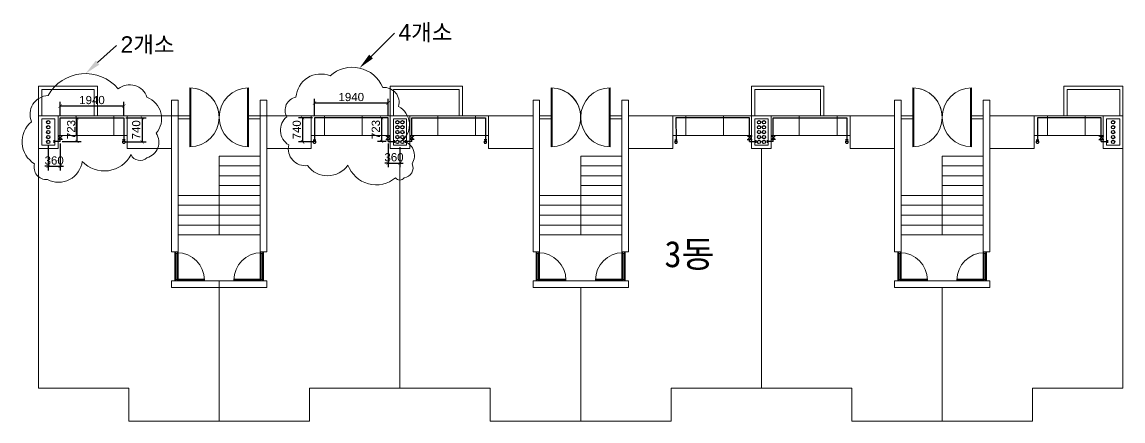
# Model space of a CAD drawing. Header units: millimetres. Extents: x 77978 to 1977917, y -128530 to 383426.
# Drawn here: x 1728497 to 1761995, y 93119 to 105274 of the extents above; entities that cross this region are included whole.
import ezdxf
from ezdxf import colors
from ezdxf.entities.mleader import LeaderData, LeaderLine
from ezdxf.math import Vec2, Vec3

# ---------------------------------------------------------------- set-up
doc = ezdxf.new("R2010")
doc.units = ezdxf.units.MM
doc.header["$LTSCALE"] = 20
doc.layers.get('0').update_dxf_attribs({"lineweight": 0})
doc.layers.add('TEXT', color=2, linetype='Continuous')
doc.layers.add('급수부품', color=2, linetype='Continuous')
for name, color, linetype, lineweight in [('WID', 6, 'Continuous', 0), ('건축선', 7, 'Continuous', 0), ('급수', 3, 'Continuous', 30), ('치수선', 1, 'Continuous', 0)]:
    doc.layers.add(name, color=color, linetype=linetype, lineweight=lineweight)
doc.styles.get("Standard").update_dxf_attribs({"font": 'arial.ttf'})
doc.styles.add('굴림800', font='', dxfattribs={"height": 800})
doc.styles.get('굴림800').set_extended_font_data('GulimChe')
doc.dimstyles.new('태림-100', dxfattribs={"dimscale": 100, "dimtxt": 2.5, "dimasz": 1, "dimexe": 1.25, "dimexo": 0.625, "dimgap": 0.5, "dimtad": 1, "dimdec": 0, "dimzin": 1, "dimdsep": 46, "dimtxsty": 'Standard', "dimblk": 'ARCHTICK', "dimcen": 2.5, "dimclrt": 2, "dimadec": 0, "dimazin": 0, "dimtfac": 1, "dimtdec": 0, "dimtix": 1, "dimtmove": 0, "dimatfit": 3, "dimfxl": 1, "dimarcsym": 0})

# ---------------------------------------------------------------- blocks, each defined once
blk = doc.blocks.new('A$C701459fe')
at = {"layer": '급수부품'}
for p, q in [((0, -283), (0, 284)), ((0, 233), (460, -232)), ((460, 233), (0, -232)), ((460, -283), (460, 284))]:
    blk.add_line(p, q, dxfattribs=at)
blk = doc.blocks.new('_ArchTick')
at = {"color": 0, "linetype": 'ByBlock', "const_width": 0.15}
blk.add_lwpolyline([(-0.5, -0.5), (0.5, 0.5)], dxfattribs=at)
blk = doc.blocks.new('*D5061')
at = {"layer": 'Defpoints', "color": 0}
for p in [(1731595, 102717), (1729655, 102359), (1731595, 102358)]:
    blk.add_point(p, dxfattribs=at)
at = {"layer": '치수선', "color": 0, "lineweight": -2}
for p, q in [((1729655, 102422), (1729655, 102842)), ((1731595, 102421), (1731595, 102842)), ((1729655, 102717), (1731595, 102717))]:
    blk.add_line(p, q, dxfattribs=at)
at = {"layer": '치수선', "color": 0, "linetype": 'ByBlock', "lineweight": -2, "xscale": 100, "yscale": 100, "zscale": 100, "rotation": 180}
blk.add_blockref('_ArchTick', (1729655, 102717), dxfattribs=at)
at = {"layer": '치수선', "color": 0, "linetype": 'ByBlock', "lineweight": -2, "xscale": 100, "yscale": 100, "zscale": 100}
blk.add_blockref('_ArchTick', (1731595, 102717), dxfattribs=at)
at = {"layer": '치수선', "color": 2, "insert": (1730625, 102895), "char_height": 250, "attachment_point": 5}
blk.add_mtext('1940', dxfattribs=at)
blk = doc.blocks.new('*D5062')
at = {"layer": 'Defpoints', "color": 0}
for p in [(1731595, 102359), (1731595, 101619), (1732149, 101619)]:
    blk.add_point(p, dxfattribs=at)
at = {"layer": '치수선', "color": 0, "lineweight": -2}
for p, q in [((1731658, 102359), (1732274, 102359)), ((1732149, 102359), (1732149, 101619)), ((1731658, 101619), (1732274, 101619))]:
    blk.add_line(p, q, dxfattribs=at)
at = {"layer": '치수선', "color": 0, "linetype": 'ByBlock', "lineweight": -2, "xscale": 100, "yscale": 100, "zscale": 100}
for p, rotation in [((1732149, 102359), 90), ((1732149, 101619), 270)]:
    blk.add_blockref('_ArchTick', p, dxfattribs=dict(at, rotation=rotation))
at = {"layer": '치수선', "color": 2, "insert": (1731972, 101989), "char_height": 250, "attachment_point": 5, "rotation": 90}
blk.add_mtext('740', dxfattribs=at)
blk = doc.blocks.new('*D5063')
at = {"layer": 'Defpoints', "color": 0}
for p in [(1730006, 102359), (1729655, 101637), (1730169, 101637)]:
    blk.add_point(p, dxfattribs=at)
at = {"layer": '치수선', "color": 0, "lineweight": -2}
for p, q in [((1730068, 102359), (1730294, 102359)), ((1730169, 102359), (1730169, 101637)), ((1729718, 101637), (1730294, 101637))]:
    blk.add_line(p, q, dxfattribs=at)
at = {"layer": '치수선', "color": 0, "linetype": 'ByBlock', "lineweight": -2, "xscale": 100, "yscale": 100, "zscale": 100}
for p, rotation in [((1730169, 102359), 90), ((1730169, 101637), 270)]:
    blk.add_blockref('_ArchTick', p, dxfattribs=dict(at, rotation=rotation))
at = {"layer": '치수선', "color": 2, "insert": (1729992, 101998), "char_height": 250, "attachment_point": 5, "rotation": 90}
blk.add_mtext('723', dxfattribs=at)
blk = doc.blocks.new('*D5064')
at = {"layer": 'Defpoints', "color": 0}
for p in [(1729295, 101569), (1729655, 101637), (1729655, 100877)]:
    blk.add_point(p, dxfattribs=at)
at = {"layer": '치수선', "color": 0, "lineweight": -2}
for p, q in [((1729295, 101507), (1729295, 100752)), ((1729655, 101574), (1729655, 100752)), ((1729295, 100877), (1729195, 100877)), ((1729295, 100877), (1729655, 100877)), ((1729655, 100877), (1729755, 100877))]:
    blk.add_line(p, q, dxfattribs=at)
at = {"layer": '치수선', "color": 0, "linetype": 'ByBlock', "lineweight": -2, "xscale": 100, "yscale": 100, "zscale": 100}
blk.add_blockref('_ArchTick', (1729295, 100877), dxfattribs=at)
at = {"layer": '치수선', "color": 0, "linetype": 'ByBlock', "lineweight": -2, "xscale": 100, "yscale": 100, "zscale": 100, "rotation": 180}
blk.add_blockref('_ArchTick', (1729655, 100877), dxfattribs=at)
at = {"layer": '치수선', "color": 2, "insert": (1729475, 101054), "char_height": 250, "attachment_point": 5}
blk.add_mtext('360', dxfattribs=at)
blk = doc.blocks.new('*D5065')
at = {"layer": 'Defpoints', "color": 0}
for p in [(1739635, 102809), (1737395, 102359), (1739635, 102359)]:
    blk.add_point(p, dxfattribs=at)
at = {"layer": '치수선', "color": 0, "lineweight": -2}
for p, q in [((1737395, 102422), (1737395, 102934)), ((1739635, 102422), (1739635, 102934)), ((1737395, 102809), (1739635, 102809))]:
    blk.add_line(p, q, dxfattribs=at)
at = {"layer": '치수선', "color": 0, "linetype": 'ByBlock', "lineweight": -2, "xscale": 100, "yscale": 100, "zscale": 100, "rotation": 180}
blk.add_blockref('_ArchTick', (1737395, 102809), dxfattribs=at)
at = {"layer": '치수선', "color": 0, "linetype": 'ByBlock', "lineweight": -2, "xscale": 100, "yscale": 100, "zscale": 100}
blk.add_blockref('_ArchTick', (1739635, 102809), dxfattribs=at)
at = {"layer": '치수선', "color": 2, "insert": (1738515, 102987), "char_height": 250, "attachment_point": 5}
blk.add_mtext('1940', dxfattribs=at)
blk = doc.blocks.new('*D5066')
at = {"layer": 'Defpoints', "color": 0}
for p in [(1737395, 102359), (1737035, 101619), (1737395, 101619)]:
    blk.add_point(p, dxfattribs=at)
at = {"layer": '치수선', "color": 0, "lineweight": -2}
for p, q in [((1737332, 102359), (1736910, 102359)), ((1737035, 102359), (1737035, 101619)), ((1737332, 101619), (1736910, 101619))]:
    blk.add_line(p, q, dxfattribs=at)
at = {"layer": '치수선', "color": 0, "linetype": 'ByBlock', "lineweight": -2, "xscale": 100, "yscale": 100, "zscale": 100}
for p, rotation in [((1737035, 102359), 90), ((1737035, 101619), 270)]:
    blk.add_blockref('_ArchTick', p, dxfattribs=dict(at, rotation=rotation))
at = {"layer": '치수선', "color": 2, "insert": (1736857, 101989), "char_height": 250, "attachment_point": 5, "rotation": 90}
blk.add_mtext('740', dxfattribs=at)
blk = doc.blocks.new('*D5067')
at = {"layer": 'Defpoints', "color": 0}
for p in [(1739635, 102359), (1739439, 101637), (1739635, 101637)]:
    blk.add_point(p, dxfattribs=at)
at = {"layer": '치수선', "color": 0, "lineweight": -2}
for p, q in [((1739573, 102359), (1739314, 102359)), ((1739439, 102359), (1739439, 101637)), ((1739573, 101637), (1739314, 101637))]:
    blk.add_line(p, q, dxfattribs=at)
at = {"layer": '치수선', "color": 0, "linetype": 'ByBlock', "lineweight": -2, "xscale": 100, "yscale": 100, "zscale": 100}
for p, rotation in [((1739439, 102359), 90), ((1739439, 101637), 270)]:
    blk.add_blockref('_ArchTick', p, dxfattribs=dict(at, rotation=rotation))
at = {"layer": '치수선', "color": 2, "insert": (1739262, 101998), "char_height": 250, "attachment_point": 5, "rotation": 90}
blk.add_mtext('723', dxfattribs=at)
blk = doc.blocks.new('*D5068')
at = {"layer": 'Defpoints', "color": 0}
for p in [(1739635, 101634), (1739995, 101519), (1739995, 100975)]:
    blk.add_point(p, dxfattribs=at)
at = {"layer": '치수선', "color": 0, "lineweight": -2}
for p, q in [((1739635, 101571), (1739635, 100850)), ((1739995, 101457), (1739995, 100850)), ((1739635, 100975), (1739535, 100975)), ((1739635, 100975), (1739995, 100975)), ((1739995, 100975), (1740095, 100975))]:
    blk.add_line(p, q, dxfattribs=at)
at = {"layer": '치수선', "color": 0, "linetype": 'ByBlock', "lineweight": -2, "xscale": 100, "yscale": 100, "zscale": 100}
blk.add_blockref('_ArchTick', (1739635, 100975), dxfattribs=at)
at = {"layer": '치수선', "color": 0, "linetype": 'ByBlock', "lineweight": -2, "xscale": 100, "yscale": 100, "zscale": 100, "rotation": 180}
blk.add_blockref('_ArchTick', (1739995, 100975), dxfattribs=at)
at = {"layer": '치수선', "color": 2, "insert": (1739815, 101153), "char_height": 250, "attachment_point": 5}
blk.add_mtext('360', dxfattribs=at)

msp = doc.modelspace()

# ---------------------------------------------------------------- linework, layer by layer
for p, q in [((1730695.1, 102419.1), (1730695.1, 103219.1)), ((1741795.1, 102419.1), (1741795.1, 103219.1)), ((1752795.1, 102419.1), (1752795.1, 103219.1)), ((1760295.1, 102419.1), (1760295.1, 103219.1)), ((1733045.1, 102889.1), (1733245.1, 102889.1)), ((1735745.1, 102889.1), (1735945.1, 102889.1)), ((1744045.1, 102889.1), (1744245.1, 102889.1)), ((1746745.1, 102889.1), (1746945.1, 102889.1)), ((1755045.1, 102889.1), (1755245.1, 102889.1)), ((1757745.1, 102889.1), (1757945.1, 102889.1)), ((1728995.1, 102419.1), (1733245.1, 102419.1)), ((1728995.1, 94119.1), (1728995.1, 102419.1)), ((1729595.1, 102419.1), (1731695.1, 102419.1)), ((1730145.1, 102419.1), (1730145.1, 101819.1)), ((1731695.1, 102419.1), (1731695.1, 101419.1)), ((1735745.1, 102419.1), (1744045.1, 102419.1)), ((1737295.1, 102419.1), (1737295.1, 101419.1)), ((1738845.1, 102419.1), (1738845.1, 101819.1)), ((1741145.1, 102419.1), (1741145.1, 101819.1)), ((1742695.1, 102419.1), (1742695.1, 101419.1)), ((1746945.1, 102419.1), (1755045.1, 102419.1)), ((1748295.1, 102419.1), (1748295.1, 101419.1)), ((1749845.1, 102419.1), (1749845.1, 101819.1)), ((1752145.1, 102419.1), (1752145.1, 101819.1)), ((1753695.1, 102419.1), (1753695.1, 101419.1)), ((1757945.1, 102419.1), (1761995.1, 102419.1)), ((1759295.1, 102419.1), (1759295.1, 101419.1)), ((1760845.1, 102419.1), (1760845.1, 101819.1)), ((1761995.1, 102419.1), (1761995.1, 94119.1)), ((1731295.1, 101819.1), (1729595.1, 101819.1)), ((1731695.1, 101819.1), (1731595.1, 101819.1)), ((1737295.1, 101819.1), (1737395.1, 101819.1)), ((1737695.1, 101819.1), (1739695.1, 101819.1)), ((1742295.1, 101819.1), (1740295.1, 101819.1)), ((1742695.1, 101819.1), (1742595.1, 101819.1)), ((1748295.1, 101819.1), (1748395.1, 101819.1)), ((1748695.1, 101819.1), (1750695.1, 101819.1)), ((1753295.1, 101819.1), (1751295.1, 101819.1)), ((1753695.1, 101819.1), (1753595.1, 101819.1)), ((1759295.1, 101819.1), (1759395.1, 101819.1)), ((1759695.1, 101819.1), (1761395.1, 101819.1)), ((1731695.1, 101419.1), (1733045.1, 101419.1)), ((1734495.1, 98789.1), (1734495.1, 101189.1)), ((1737295.1, 101419.1), (1735945.1, 101419.1)), ((1739995.1, 94119.1), (1739995.1, 101419.1)), ((1742695.1, 101419.1), (1744045.1, 101419.1)), ((1745495.1, 98789.1), (1745495.1, 101189.1)), ((1745495.1, 98789.1), (1745495.1, 101189.1)), ((1748295.1, 101419.1), (1746945.1, 101419.1)), ((1750995.1, 94119.1), (1750995.1, 101419.1)), ((1753695.1, 101419.1), (1755045.1, 101419.1)), ((1756495.1, 98789.1), (1756495.1, 101189.1)), ((1756495.1, 98789.1), (1756495.1, 101189.1)), ((1759295.1, 101419.1), (1757945.1, 101419.1)), ((1734495.1, 93119.1), (1734495.1, 97389.1)), ((1745495.1, 93119.1), (1745495.1, 97189.1)), ((1756495.1, 93119.1), (1756495.1, 97189.1)), ((1731745.1, 94119.1), (1728995.1, 94119.1)), ((1731745.1, 93119.1), (1731745.1, 94119.1)), ((1742745.1, 94119.1), (1737245.1, 94119.1)), ((1737245.1, 94119.1), (1737245.1, 93119.1)), ((1742745.1, 93119.1), (1742745.1, 94119.1)), ((1753745.1, 94119.1), (1748245.1, 94119.1)), ((1748245.1, 94119.1), (1748245.1, 93119.1)), ((1753745.1, 93119.1), (1753745.1, 94119.1)), ((1761995.1, 94119.1), (1759245.1, 94119.1)), ((1759245.1, 94119.1), (1759245.1, 93119.1)), ((1737245.1, 93119.1), (1731745.1, 93119.1)), ((1748245.1, 93119.1), (1742745.1, 93119.1)), ((1759245.1, 93119.1), (1753745.1, 93119.1))]:
    msp.add_line(p, q)
at = {"color": 5}
for p, q in [((1739795.1, 102419.1), (1741795.1, 102419.1)), ((1750795.1, 102419.1), (1752795.1, 102419.1))]:
    msp.add_line(p, q, dxfattribs=at)
for points in [[(1730795.1, 103319.1), (1728995.1, 103319.1), (1728995.1, 102419.1), (1730795.1, 102419.1)], [(1730695.1, 103219.1), (1729095.1, 103219.1), (1729095.1, 102419.1), (1730695.1, 102419.1)], [(1741895.1, 103319.1), (1739695.1, 103319.1), (1739695.1, 102419.1), (1741895.1, 102419.1)], [(1741795.1, 103219.1), (1739795.1, 103219.1), (1739795.1, 102419.1), (1741795.1, 102419.1)], [(1752895.1, 103319.1), (1750695.1, 103319.1), (1750695.1, 102419.1), (1752895.1, 102419.1)], [(1752795.1, 103219.1), (1750795.1, 103219.1), (1750795.1, 102419.1), (1752795.1, 102419.1)], [(1760195.1, 103319.1), (1761995.1, 103319.1), (1761995.1, 102419.1), (1760195.1, 102419.1)], [(1760295.1, 103219.1), (1761895.1, 103219.1), (1761895.1, 102419.1), (1760295.1, 102419.1)], [(1728995.1, 101419.1), (1729595.1, 101419.1), (1729595.1, 102419.1), (1728995.1, 102419.1)], [(1729095.1, 101519.1), (1729495.1, 101519.1), (1729495.1, 102319.1), (1729095.1, 102319.1)], [(1731295.1, 101819.1), (1731695.1, 101819.1), (1731695.1, 102419.1), (1731295.1, 102419.1)], [(1737695.1, 101819.1), (1737295.1, 101819.1), (1737295.1, 102419.1), (1737695.1, 102419.1)], [(1739695.1, 101419.1), (1740295.1, 101419.1), (1740295.1, 102419.1), (1739695.1, 102419.1)], [(1739795.1, 101519.1), (1740195.1, 101519.1), (1740195.1, 102319.1), (1739795.1, 102319.1)], [(1742295.1, 101819.1), (1742695.1, 101819.1), (1742695.1, 102419.1), (1742295.1, 102419.1)], [(1748695.1, 101819.1), (1748295.1, 101819.1), (1748295.1, 102419.1), (1748695.1, 102419.1)], [(1750695.1, 101419.1), (1751295.1, 101419.1), (1751295.1, 102419.1), (1750695.1, 102419.1)], [(1750795.1, 101519.1), (1751195.1, 101519.1), (1751195.1, 102319.1), (1750795.1, 102319.1)], [(1753295.1, 101819.1), (1753695.1, 101819.1), (1753695.1, 102419.1), (1753295.1, 102419.1)], [(1759695.1, 101819.1), (1759295.1, 101819.1), (1759295.1, 102419.1), (1759695.1, 102419.1)], [(1761995.1, 101419.1), (1761395.1, 101419.1), (1761395.1, 102419.1), (1761995.1, 102419.1)], [(1761895.1, 101519.1), (1761495.1, 101519.1), (1761495.1, 102319.1), (1761895.1, 102319.1)]]:
    msp.add_lwpolyline(points, close=True)
at = {"layer": 'WID'}
for p, q in [((1733600.1, 102369.1), (1733600.1, 103264.1)), ((1733630.1, 102369.1), (1733630.1, 103263.6)), ((1735360.1, 102369.1), (1735360.1, 103263.6)), ((1735360.1, 102419.1), (1735360.1, 103259.7)), ((1735390.1, 102369.1), (1735390.1, 103264.1)), ((1735390.1, 102369.1), (1735390.1, 103260.3)), ((1744600.1, 102369.1), (1744600.1, 103264.1)), ((1744630.1, 102369.1), (1744630.1, 103263.6)), ((1746360.1, 102369.1), (1746360.1, 103263.6)), ((1746360.1, 102419.1), (1746360.1, 103259.7)), ((1746390.1, 102369.1), (1746390.1, 103264.1)), ((1746390.1, 102369.1), (1746390.1, 103260.3)), ((1755600.1, 102369.1), (1755600.1, 103264.1)), ((1755630.1, 102369.1), (1755630.1, 103263.6)), ((1757360.1, 102369.1), (1757360.1, 103263.6)), ((1757360.1, 102419.1), (1757360.1, 103259.7)), ((1757390.1, 102369.1), (1757390.1, 103264.1)), ((1757390.1, 102369.1), (1757390.1, 103260.3)), ((1733245.1, 102419.1), (1733630.1, 102419.1)), ((1733245.1, 102319.1), (1733630.1, 102319.1)), ((1733575.1, 102419.1), (1733600.1, 102419.1)), ((1733600.1, 102319.1), (1733575.1, 102319.1)), ((1733575.1, 102319.1), (1733600.1, 102319.1)), ((1733600.1, 102419.1), (1733600.1, 102319.1)), ((1733630.1, 102419.1), (1733600.1, 102419.1)), ((1733630.1, 102369.1), (1733600.1, 102369.1)), ((1733600.1, 102369.1), (1733600.1, 101474.1)), ((1733630.1, 102319.1), (1733600.1, 102319.1)), ((1733630.1, 102369.1), (1733630.1, 101474.6)), ((1735360.1, 102419.1), (1735745.1, 102419.1)), ((1735390.1, 102419.1), (1735360.1, 102419.1)), ((1735360.1, 102369.1), (1735390.1, 102369.1)), ((1735360.1, 102369.1), (1735360.1, 101474.6)), ((1735360.1, 102369.1), (1735390.1, 102369.1)), ((1735360.1, 102319.1), (1735745.1, 102319.1)), ((1735360.1, 102319.1), (1735390.1, 102319.1)), ((1735390.1, 102419.1), (1735390.1, 102319.1)), ((1735415.1, 102419.1), (1735390.1, 102419.1)), ((1735390.1, 102419.1), (1735390.1, 102319.1)), ((1735390.1, 102369.1), (1735390.1, 101474.1)), ((1735390.1, 102319.1), (1735415.1, 102319.1)), ((1744245.1, 102419.1), (1744630.1, 102419.1)), ((1744245.1, 102319.1), (1744630.1, 102319.1)), ((1744575.1, 102419.1), (1744600.1, 102419.1)), ((1744600.1, 102319.1), (1744575.1, 102319.1)), ((1744575.1, 102319.1), (1744600.1, 102319.1)), ((1744600.1, 102419.1), (1744600.1, 102319.1)), ((1744630.1, 102419.1), (1744600.1, 102419.1)), ((1744630.1, 102369.1), (1744600.1, 102369.1)), ((1744600.1, 102369.1), (1744600.1, 101474.1)), ((1744630.1, 102319.1), (1744600.1, 102319.1)), ((1744630.1, 102369.1), (1744630.1, 101474.6)), ((1746360.1, 102419.1), (1746745.1, 102419.1)), ((1746390.1, 102419.1), (1746360.1, 102419.1)), ((1746360.1, 102369.1), (1746390.1, 102369.1)), ((1746360.1, 102369.1), (1746360.1, 101474.6)), ((1746360.1, 102369.1), (1746390.1, 102369.1)), ((1746360.1, 102319.1), (1746745.1, 102319.1)), ((1746360.1, 102319.1), (1746390.1, 102319.1)), ((1746390.1, 102419.1), (1746390.1, 102319.1)), ((1746415.1, 102419.1), (1746390.1, 102419.1)), ((1746390.1, 102419.1), (1746390.1, 102319.1)), ((1746390.1, 102369.1), (1746390.1, 101474.1)), ((1746390.1, 102319.1), (1746415.1, 102319.1)), ((1755245.1, 102419.1), (1755630.1, 102419.1)), ((1755245.1, 102319.1), (1755630.1, 102319.1)), ((1755575.1, 102419.1), (1755600.1, 102419.1)), ((1755600.1, 102319.1), (1755575.1, 102319.1)), ((1755575.1, 102319.1), (1755600.1, 102319.1)), ((1755600.1, 102419.1), (1755600.1, 102319.1)), ((1755630.1, 102419.1), (1755600.1, 102419.1)), ((1755630.1, 102369.1), (1755600.1, 102369.1)), ((1755600.1, 102369.1), (1755600.1, 101474.1)), ((1755630.1, 102319.1), (1755600.1, 102319.1)), ((1755630.1, 102369.1), (1755630.1, 101474.6)), ((1757360.1, 102419.1), (1757745.1, 102419.1)), ((1757390.1, 102419.1), (1757360.1, 102419.1)), ((1757360.1, 102369.1), (1757390.1, 102369.1)), ((1757360.1, 102369.1), (1757360.1, 101474.6)), ((1757360.1, 102369.1), (1757390.1, 102369.1)), ((1757360.1, 102319.1), (1757745.1, 102319.1)), ((1757360.1, 102319.1), (1757390.1, 102319.1)), ((1757390.1, 102419.1), (1757390.1, 102319.1)), ((1757415.1, 102419.1), (1757390.1, 102419.1)), ((1757390.1, 102419.1), (1757390.1, 102319.1)), ((1757390.1, 102369.1), (1757390.1, 101474.1)), ((1757390.1, 102319.1), (1757415.1, 102319.1)), ((1733245.1, 98269.1), (1733145.1, 98269.1)), ((1733145.1, 98269.1), (1733145.1, 98244.1)), ((1733245.1, 98269.1), (1733145.1, 98269.1)), ((1733145.1, 98244.1), (1733145.1, 97444.1)), ((1733145.1, 98244.1), (1733175.6, 98244.1)), ((1733175.6, 98244.1), (1733175.6, 97434.1)), ((1733175.6, 98244.1), (1733175.6, 98224.1)), ((1733175.6, 98224.1), (1733215.6, 98224.1)), ((1733215.6, 98244.1), (1733245.1, 98244.1)), ((1733215.6, 98244.1), (1733215.6, 97414.1)), ((1733245.1, 98244.1), (1733245.1, 98269.1)), ((1733245.1, 97414.1), (1733245.1, 98244.1)), ((1735745.1, 98269.1), (1735845.1, 98269.1)), ((1735745.1, 98269.1), (1735845.1, 98269.1)), ((1735745.1, 98269.1), (1735845.1, 98269.1)), ((1735745.1, 98244.1), (1735745.1, 98269.1)), ((1735745.1, 98269.1), (1735845.1, 98269.1)), ((1735774.5, 98244.1), (1735745.1, 98244.1)), ((1735745.1, 97414.1), (1735745.1, 98244.1)), ((1735774.5, 98244.1), (1735774.5, 97414.1)), ((1735814.5, 98224.1), (1735774.5, 98224.1)), ((1735814.5, 98244.1), (1735814.5, 97434.1)), ((1735845.1, 98244.1), (1735814.5, 98244.1)), ((1735814.5, 98244.1), (1735814.5, 98224.1)), ((1735845.1, 98269.1), (1735845.1, 98244.1)), ((1735845.1, 98244.1), (1735845.1, 97444.1)), ((1744245.1, 98269.1), (1744145.1, 98269.1)), ((1744145.1, 98269.1), (1744145.1, 98244.1)), ((1744245.1, 98269.1), (1744145.1, 98269.1)), ((1744145.1, 98244.1), (1744145.1, 97444.1)), ((1744145.1, 98244.1), (1744175.6, 98244.1)), ((1744175.6, 98244.1), (1744175.6, 97434.1)), ((1744175.6, 98244.1), (1744175.6, 98224.1)), ((1744175.6, 98224.1), (1744215.6, 98224.1)), ((1744215.6, 98244.1), (1744245.1, 98244.1)), ((1744215.6, 98244.1), (1744215.6, 97414.1)), ((1744245.1, 98244.1), (1744245.1, 98269.1)), ((1744245.1, 97414.1), (1744245.1, 98244.1)), ((1746745.1, 98269.1), (1746845.1, 98269.1)), ((1746745.1, 98269.1), (1746845.1, 98269.1)), ((1746745.1, 98269.1), (1746845.1, 98269.1)), ((1746745.1, 98244.1), (1746745.1, 98269.1)), ((1746745.1, 98269.1), (1746845.1, 98269.1)), ((1746774.5, 98244.1), (1746745.1, 98244.1)), ((1746745.1, 97414.1), (1746745.1, 98244.1)), ((1746774.5, 98244.1), (1746774.5, 97414.1)), ((1746814.5, 98224.1), (1746774.5, 98224.1)), ((1746814.5, 98244.1), (1746814.5, 97434.1)), ((1746845.1, 98244.1), (1746814.5, 98244.1)), ((1746814.5, 98244.1), (1746814.5, 98224.1)), ((1746845.1, 98269.1), (1746845.1, 98244.1)), ((1746845.1, 98244.1), (1746845.1, 97444.1)), ((1755245.1, 98269.1), (1755145.1, 98269.1)), ((1755145.1, 98269.1), (1755145.1, 98244.1)), ((1755245.1, 98269.1), (1755145.1, 98269.1)), ((1755145.1, 98244.1), (1755145.1, 97444.1)), ((1755145.1, 98244.1), (1755175.6, 98244.1)), ((1755175.6, 98244.1), (1755175.6, 97434.1)), ((1755175.6, 98244.1), (1755175.6, 98224.1)), ((1755175.6, 98224.1), (1755215.6, 98224.1)), ((1755215.6, 98244.1), (1755245.1, 98244.1)), ((1755215.6, 98244.1), (1755215.6, 97414.1)), ((1755245.1, 98244.1), (1755245.1, 98269.1)), ((1755245.1, 97414.1), (1755245.1, 98244.1)), ((1757745.1, 98269.1), (1757845.1, 98269.1)), ((1757745.1, 98269.1), (1757845.1, 98269.1)), ((1757745.1, 98269.1), (1757845.1, 98269.1)), ((1757745.1, 98244.1), (1757745.1, 98269.1)), ((1757745.1, 98269.1), (1757845.1, 98269.1)), ((1757774.5, 98244.1), (1757745.1, 98244.1)), ((1757745.1, 97414.1), (1757745.1, 98244.1)), ((1757774.5, 98244.1), (1757774.5, 97414.1)), ((1757814.5, 98224.1), (1757774.5, 98224.1)), ((1757814.5, 98244.1), (1757814.5, 97434.1)), ((1757845.1, 98244.1), (1757814.5, 98244.1)), ((1757814.5, 98244.1), (1757814.5, 98224.1)), ((1757845.1, 98269.1), (1757845.1, 98244.1)), ((1757845.1, 98244.1), (1757845.1, 97444.1)), ((1733145.1, 97444.1), (1733145.1, 97414.1)), ((1733145.1, 97414.1), (1733145.1, 97389.1)), ((1733175.6, 97414.1), (1733145.1, 97414.1)), ((1733145.1, 97389.1), (1733245.1, 97389.1)), ((1733175.6, 97434.1), (1733175.6, 97414.1)), ((1733215.6, 97434.1), (1733175.6, 97434.1)), ((1733215.6, 97414.1), (1733245.1, 97414.1)), ((1733245.1, 97444.1), (1734045, 97444.1)), ((1733245.1, 97414.1), (1734045.6, 97414.1)), ((1733245.1, 97389.1), (1733245.1, 97414.1)), ((1735745.1, 97414.1), (1734944.5, 97414.1)), ((1735745.1, 97444.1), (1734945.1, 97444.1)), ((1735745.1, 97389.1), (1735745.1, 97414.1)), ((1735774.5, 97414.1), (1735745.1, 97414.1)), ((1735845.1, 97389.1), (1735745.1, 97389.1)), ((1735774.5, 97434.1), (1735814.5, 97434.1)), ((1735814.5, 97434.1), (1735814.5, 97414.1)), ((1735814.5, 97414.1), (1735845.1, 97414.1)), ((1735845.1, 97444.1), (1735845.1, 97414.1)), ((1735845.1, 97414.1), (1735845.1, 97389.1)), ((1744145.1, 97444.1), (1744145.1, 97414.1)), ((1744145.1, 97414.1), (1744145.1, 97389.1)), ((1744175.6, 97414.1), (1744145.1, 97414.1)), ((1744145.1, 97389.1), (1744245.1, 97389.1)), ((1744175.6, 97434.1), (1744175.6, 97414.1)), ((1744215.6, 97434.1), (1744175.6, 97434.1)), ((1744215.6, 97414.1), (1744245.1, 97414.1)), ((1744245.1, 97444.1), (1745045, 97444.1)), ((1744245.1, 97414.1), (1745045.6, 97414.1)), ((1744245.1, 97389.1), (1744245.1, 97414.1)), ((1746745.1, 97414.1), (1745944.5, 97414.1)), ((1746745.1, 97444.1), (1745945.1, 97444.1)), ((1746745.1, 97389.1), (1746745.1, 97414.1)), ((1746774.5, 97414.1), (1746745.1, 97414.1)), ((1746845.1, 97389.1), (1746745.1, 97389.1)), ((1746774.5, 97434.1), (1746814.5, 97434.1)), ((1746814.5, 97434.1), (1746814.5, 97414.1)), ((1746814.5, 97414.1), (1746845.1, 97414.1)), ((1746845.1, 97444.1), (1746845.1, 97414.1)), ((1746845.1, 97414.1), (1746845.1, 97389.1)), ((1755145.1, 97444.1), (1755145.1, 97414.1)), ((1755145.1, 97414.1), (1755145.1, 97389.1)), ((1755175.6, 97414.1), (1755145.1, 97414.1)), ((1755145.1, 97389.1), (1755245.1, 97389.1)), ((1755175.6, 97434.1), (1755175.6, 97414.1)), ((1755215.6, 97434.1), (1755175.6, 97434.1)), ((1755215.6, 97414.1), (1755245.1, 97414.1)), ((1755245.1, 97444.1), (1756045, 97444.1)), ((1755245.1, 97414.1), (1756045.6, 97414.1)), ((1755245.1, 97389.1), (1755245.1, 97414.1)), ((1757745.1, 97414.1), (1756944.5, 97414.1)), ((1757745.1, 97444.1), (1756945.1, 97444.1)), ((1757745.1, 97389.1), (1757745.1, 97414.1)), ((1757774.5, 97414.1), (1757745.1, 97414.1)), ((1757845.1, 97389.1), (1757745.1, 97389.1)), ((1757774.5, 97434.1), (1757814.5, 97434.1)), ((1757814.5, 97434.1), (1757814.5, 97414.1)), ((1757814.5, 97414.1), (1757845.1, 97414.1)), ((1757845.1, 97444.1), (1757845.1, 97414.1)), ((1757845.1, 97414.1), (1757845.1, 97389.1))]:
    msp.add_line(p, q, dxfattribs=at)
for centre, radius, start, end in [((1733600.1, 102369.1), 895, 356.79745, 90), ((1733600.1, 102369.1), 895, 270, 90), ((1735390.1, 102369.1), 895, 90, 270), ((1744600.1, 102369.1), 895, 356.79745, 90), ((1744600.1, 102369.1), 895, 270, 90), ((1746390.1, 102369.1), 895, 90, 270), ((1755600.1, 102369.1), 895, 356.79745, 90), ((1755600.1, 102369.1), 895, 270, 90), ((1757390.1, 102369.1), 895, 90, 270), ((1733215.6, 97414.1), 830, 0, 90), ((1735774.5, 97414.1), 830, 90, 180), ((1744215.6, 97414.1), 830, 0, 90), ((1746774.5, 97414.1), 830, 90, 180), ((1755215.6, 97414.1), 830, 0, 90), ((1757774.5, 97414.1), 830, 90, 180)]:
    msp.add_arc(centre, radius, start, end, dxfattribs=at)
at = {"layer": '건축선'}
for p, q in [((1733245.1, 102889.1), (1733245.1, 98269.1)), ((1735745.1, 98269.1), (1735745.1, 102889.1)), ((1744245.1, 102889.1), (1744245.1, 98269.1)), ((1746745.1, 98269.1), (1746745.1, 102889.1)), ((1755245.1, 102889.1), (1755245.1, 98269.1)), ((1757745.1, 98269.1), (1757745.1, 102889.1)), ((1734495.1, 101189.1), (1735745.1, 101189.1)), ((1734495.1, 101189.1), (1734495.1, 98789.1)), ((1745495.1, 101189.1), (1746745.1, 101189.1)), ((1745495.1, 101189.1), (1745495.1, 98789.1)), ((1756495.1, 101189.1), (1757745.1, 101189.1)), ((1756495.1, 101189.1), (1756495.1, 98789.1)), ((1734495.1, 100889.1), (1735745.1, 100889.1)), ((1745495.1, 100889.1), (1746745.1, 100889.1)), ((1756495.1, 100889.1), (1757745.1, 100889.1)), ((1734495.1, 100589.1), (1735745.1, 100589.1)), ((1745495.1, 100589.1), (1746745.1, 100589.1)), ((1756495.1, 100589.1), (1757745.1, 100589.1)), ((1734495.1, 100289.1), (1735745.1, 100289.1)), ((1745495.1, 100289.1), (1746745.1, 100289.1)), ((1756495.1, 100289.1), (1757745.1, 100289.1)), ((1733245.1, 99989.1), (1735745.1, 99989.1)), ((1744245.1, 99989.1), (1746745.1, 99989.1)), ((1755245.1, 99989.1), (1757745.1, 99989.1)), ((1733245.1, 99689.1), (1735745.1, 99689.1)), ((1744245.1, 99689.1), (1746745.1, 99689.1)), ((1755245.1, 99689.1), (1757745.1, 99689.1)), ((1733245.1, 99389.1), (1735745.1, 99389.1)), ((1744245.1, 99389.1), (1746745.1, 99389.1)), ((1755245.1, 99389.1), (1757745.1, 99389.1)), ((1733245.1, 99089.1), (1735745.1, 99089.1)), ((1744245.1, 99089.1), (1746745.1, 99089.1)), ((1755245.1, 99089.1), (1757745.1, 99089.1)), ((1733245.1, 98789.1), (1735745.1, 98789.1)), ((1744245.1, 98789.1), (1746745.1, 98789.1)), ((1755245.1, 98789.1), (1757745.1, 98789.1)), ((1733245.1, 98269.1), (1733045.1, 98269.1)), ((1733245.1, 98269.1), (1733045.1, 98269.1)), ((1735745.1, 98269.1), (1735945.1, 98269.1)), ((1735745.1, 98269.1), (1735945.1, 98269.1)), ((1744245.1, 98269.1), (1744045.1, 98269.1)), ((1744245.1, 98269.1), (1744045.1, 98269.1)), ((1746745.1, 98269.1), (1746945.1, 98269.1)), ((1746745.1, 98269.1), (1746945.1, 98269.1)), ((1755245.1, 98269.1), (1755045.1, 98269.1)), ((1755245.1, 98269.1), (1755045.1, 98269.1)), ((1757745.1, 98269.1), (1757945.1, 98269.1)), ((1757745.1, 98269.1), (1757945.1, 98269.1)), ((1733045.1, 97389.1), (1733045.1, 97189.1)), ((1733045.1, 97389.1), (1735945.1, 97389.1)), ((1733045.1, 97189.1), (1734495.1, 97189.1)), ((1734495.1, 97189.1), (1735945.1, 97189.1)), ((1735945.1, 97189.1), (1735945.1, 97389.1)), ((1744045.1, 97389.1), (1744045.1, 97189.1)), ((1744045.1, 97389.1), (1746945.1, 97389.1)), ((1744045.1, 97189.1), (1745495.1, 97189.1)), ((1745495.1, 97189.1), (1746945.1, 97189.1)), ((1746945.1, 97189.1), (1746945.1, 97389.1)), ((1755045.1, 97389.1), (1755045.1, 97189.1)), ((1755045.1, 97389.1), (1757945.1, 97389.1)), ((1755045.1, 97189.1), (1756495.1, 97189.1)), ((1756495.1, 97189.1), (1757945.1, 97189.1)), ((1757945.1, 97189.1), (1757945.1, 97389.1))]:
    msp.add_line(p, q, dxfattribs=at)
for points in [[(1733045.1, 98269.1), (1733045.1, 102889.1)], [(1735945.1, 102889.1), (1735945.1, 102629.1), (1735945.1, 98269.1)], [(1744045.1, 98269.1), (1744045.1, 102889.1)], [(1746945.1, 102889.1), (1746945.1, 102629.1), (1746945.1, 98269.1)], [(1755045.1, 98269.1), (1755045.1, 102889.1)], [(1757945.1, 102889.1), (1757945.1, 102629.1), (1757945.1, 98269.1)]]:
    msp.add_lwpolyline(points, dxfattribs=at)
at = {"layer": '급수'}
for p, q in [((1729655.1, 101807.1), (1729655.1, 102359.1)), ((1729655.1, 102359.1), (1731595.3, 102359.1)), ((1731595.3, 102359.1), (1731595, 101689.1)), ((1737394.9, 102359.1), (1737395.1, 101689.1)), ((1739635.1, 102359.1), (1737394.9, 102359.1)), ((1739635.1, 101807.1), (1739635.1, 102359.1)), ((1740355.1, 101807.1), (1740355.1, 102359.1)), ((1740355.1, 102359.1), (1742595.3, 102359.1)), ((1742595.3, 102359.1), (1742595, 101689.1)), ((1748394.9, 102359.1), (1748395.1, 101689.1)), ((1750635.1, 102359.1), (1748394.9, 102359.1)), ((1750635.1, 101807.1), (1750635.1, 102359.1)), ((1751355.1, 101807.1), (1751355.1, 102359.1)), ((1751355.1, 102359.1), (1753595.3, 102359.1)), ((1753595.3, 102359.1), (1753595, 101689.1)), ((1759394.9, 102359.1), (1759395.1, 101689.1)), ((1761335.1, 102359.1), (1759394.9, 102359.1)), ((1761335.1, 101807.1), (1761335.1, 102359.1)), ((1729655.1, 101636.6), (1729465.4, 101636.6)), ((1729655.1, 101748.2), (1729655.1, 101748.6)), ((1729655.1, 101636.6), (1729655.1, 101689.7)), ((1739635.1, 101636.6), (1739635.1, 101689.7)), ((1739635.1, 101636.6), (1739824.7, 101636.6)), ((1740355.1, 101636.6), (1740165.4, 101636.6)), ((1740355.1, 101636.6), (1740355.1, 101689.7)), ((1750635.1, 101636.6), (1750635.1, 101689.7)), ((1750635.1, 101636.6), (1750824.7, 101636.6)), ((1751355.1, 101636.6), (1751165.4, 101636.6)), ((1751355.1, 101636.6), (1751355.1, 101689.7)), ((1761335.1, 101748.2), (1761335.1, 101748.6)), ((1761335.1, 101636.6), (1761335.1, 101689.7)), ((1761335.1, 101636.6), (1761524.7, 101636.6))]:
    msp.add_line(p, q, dxfattribs=at)
at = {"layer": '급수', "color": 2}
for p, q in [((1729465.5, 101676.6), (1729465.4, 101596.6)), ((1731635.1, 101689.1), (1731555.1, 101689.1)), ((1731595, 101619.1), (1731595.1, 101619.1)), ((1731595.1, 101689.1), (1731595.1, 101619.1)), ((1737355.1, 101689.1), (1737435.1, 101689.1)), ((1737395.1, 101689.1), (1737395.1, 101619.1)), ((1737395.1, 101619.1), (1737395.1, 101619.1)), ((1739824.7, 101676.6), (1739824.7, 101596.6)), ((1740165.5, 101676.6), (1740165.4, 101596.6)), ((1742635.1, 101689.1), (1742555.1, 101689.1)), ((1742595, 101619.1), (1742595.1, 101619.1)), ((1742595.1, 101689.1), (1742595.1, 101619.1)), ((1748355.1, 101689.1), (1748435.1, 101689.1)), ((1748395.1, 101689.1), (1748395.1, 101619.1)), ((1748395.1, 101619.1), (1748395.1, 101619.1)), ((1750824.7, 101676.6), (1750824.7, 101596.6)), ((1751165.5, 101676.6), (1751165.4, 101596.6)), ((1753635.1, 101689.1), (1753555.1, 101689.1)), ((1753595, 101619.1), (1753595.1, 101619.1)), ((1753595.1, 101689.1), (1753595.1, 101619.1)), ((1759355.1, 101689.1), (1759435.1, 101689.1)), ((1759395.1, 101689.1), (1759395.1, 101619.1)), ((1759395.1, 101619.1), (1759395.1, 101619.1)), ((1761524.7, 101676.6), (1761524.7, 101596.6))]:
    msp.add_line(p, q, dxfattribs=at)
at = {"layer": '급수'}
for centre in [(1729295.1, 102219.1), (1739920.1, 102219.1), (1740070.1, 102219.1), (1750920.1, 102219.1), (1751070.1, 102219.1), (1761695.1, 102219.1), (1729295.1, 102069.1), (1729295.1, 101919.1), (1739920.1, 102069.1), (1739920.1, 101919.1), (1740070.1, 102069.1), (1740070.1, 101919.1), (1750920.1, 102069.1), (1750920.1, 101919.1), (1751070.1, 102069.1), (1751070.1, 101919.1), (1761695.1, 102069.1), (1761695.1, 101919.1), (1729295.1, 101769.1), (1729295.1, 101619.1), (1739920.1, 101769.1), (1739920.1, 101619.1), (1740070.1, 101769.1), (1740070.1, 101619.1), (1750920.1, 101769.1), (1750920.1, 101619.1), (1751070.1, 101769.1), (1751070.1, 101619.1), (1761695.1, 101769.1), (1761695.1, 101619.1)]:
    msp.add_circle(centre, 50, dxfattribs=at)
at = {"layer": '급수', "color": 2}
for centre, start, end in [((1731595, 101619.1), 125.97955, 53.97955), ((1737395.1, 101619.1), 126.02045, 54.02045), ((1742595, 101619.1), 125.97955, 53.97955), ((1748395.1, 101619.1), 126.02045, 54.02045), ((1753595, 101619.1), 125.97955, 53.97955), ((1759395.1, 101619.1), 126.02045, 54.02045)]:
    msp.add_arc(centre, 40, start, end, dxfattribs=at)
at = {"layer": '치수선'}
for points in [[(1737873.6, 103630.6, 0.5206), (1736832.9, 102980.2, 0.5206), (1736832.9, 102980.2, 0.5206), (1736554.1, 102385.5, 0.5206), (1736554.1, 102385.5, 0.5206), (1736609.9, 101530.6, 0.5206), (1736609.9, 101530.6, 0.5206), (1737185.9, 100898.8, 0.5206), (1737185.9, 100898.8, 0.5206), (1738412.5, 100917.4, 0.5206), (1738412.5, 100917.4, 0.5206), (1739862, 100527.1, 0.5206), (1739862, 100527.1, 0.5206), (1740122.2, 100527.1, 0.5206), (1740122.2, 100527.1, 0.5206), (1740363.8, 100954.5, 0.5206), (1740363.8, 100954.5, 0.5206), (1740066.4, 101660.7, 0.5206), (1740066.4, 101660.7, 0.5206), (1739954.9, 102701.4, 0.5206), (1739954.9, 102701.4, 0.5206), (1739471.8, 103277.5, 0.5206), (1739471.8, 103277.5, 0.5206)], [(1729287.8, 103035.9, 0.5206), (1728786.1, 102236.8, 0.5206), (1728786.1, 102236.8, 0.5206), (1728879, 100954.5, 0.5206), (1728879, 100954.5, 0.5206), (1729269.2, 100471.4, 0.5206), (1729269.2, 100471.4, 0.5206), (1730328.5, 101028.9, 0.5206), (1730328.5, 101028.9, 0.5206), (1731815.2, 101233.3, 0.5206), (1731815.2, 101233.3, 0.5206), (1732298.4, 101140.4, 0.5206), (1732298.4, 101140.4, 0.5206), (1732577.2, 101883.7, 0.5206), (1732577.2, 101883.7, 0.5206), (1732298.4, 102980.2, 0.5206), (1732298.4, 102980.2, 0.5206), (1731425, 103240.3, 0.5206), (1731425, 103240.3, 0.5206)]]:
    msp.add_lwpolyline(points, format="xyb", close=True, dxfattribs=at)

# ---------------------------------------------------------------- block references
at = {"layer": '급수부품', "yscale": 0.255000000187131, "zscale": 0.255000000187131}
for p, xscale, rotation in [((1729655.1, 101807.1), -0.255000000187131, 90.01309550461731), ((1739635.1, 101807.1), 0.255000000187131, 269.9869044953826), ((1740355.1, 101807.1), -0.255000000187131, 90.01309550461731), ((1750635.1, 101807.1), 0.255000000187131, 269.9869044953826), ((1751355.1, 101807.1), -0.255000000187131, 90.01309550461731), ((1761335.1, 101807.1), 0.255000000187131, 269.9869044953826)]:
    msp.add_blockref('A$C701459fe', p, dxfattribs=dict(at, xscale=xscale, rotation=rotation))

# ---------------------------------------------------------------- texts
at = {"layer": 'TEXT', "insert": (1748045.4, 98604.2), "char_height": 800, "width": 2446.681, "attachment_point": 1, "style": '굴림800'}
msp.add_mtext('3동', dxfattribs=at)

# ---------------------------------------------------------------- dimensions: what is measured, and where the dimension line sits
at = {"layer": '치수선'}
for base, p1, p2, picture, middle in [((1731595.3, 102717.5), (1729655.1, 102359.1), (1731595.3, 102358.4), '*D5061', (1730625.2, 102895.1)), ((1729655.1, 100876.6), (1729295.1, 101569.1), (1729655.1, 101636.6), '*D5064', (1729475.1, 101054.3)), ((1739995.1, 100975), (1739635.1, 101633.5), (1739995.1, 101519.1), '*D5068', (1739815.1, 101152.7))]:
    dim = msp.add_linear_dim(base=base, p1=p1, p2=p2, dimstyle='태림-100', dxfattribs=at)
    dim.commit()
    dim.dimension.update_dxf_attribs({"geometry": picture, "text_midpoint": middle})
dim = msp.add_linear_dim(base=(1739635.1, 102809.2), p1=(1737394.9, 102359.1), p2=(1739635.1, 102359.1), text='1940', dimstyle='태림-100', override={"dimtxsty": 'Standard'}, dxfattribs=at)
dim.commit()
dim.dimension.update_dxf_attribs({"geometry": '*D5065', "text_midpoint": (1738515, 102986.8)})
for base, p1, p2, picture, middle in [((1730169.3199, 101636.6154), (1730005.9419, 102359.1239), (1729655.0639, 101636.6154), '*D5063', (1729991.5914, 101997.8696)), ((1732149.4, 101619.1), (1731595.3, 102359.1), (1731595.3, 101619.1), '*D5062', (1731971.7, 101989.1)), ((1737034.8, 101619.1), (1737394.9, 102359.1), (1737394.9, 101619.1), '*D5066', (1736857.2, 101989.1)), ((1739439.2462, 101636.6154), (1739635.0639, 102359.1239), (1739635.0639, 101636.6154), '*D5067', (1739261.5176, 101997.8696))]:
    dim = msp.add_linear_dim(base=base, p1=p1, p2=p2, angle=90, dimstyle='태림-100', dxfattribs=at)
    dim.commit()
    dim.dimension.update_dxf_attribs({"geometry": picture, "text_midpoint": middle})

# ---------------------------------------------------------------- leaders
ml = msp.add_multileader_mtext('Standard', dxfattribs=at)
ml.set_content('4{\\f굴림|b0|i0|c129|p50;개}소', color=2)
ml.set_leader_properties(color=1)
ml.build(insert=Vec2(0, 0))
ml.multileader.update_dxf_attribs({"has_dogleg": 0, "dogleg_length": 1.5, "arrow_head_size": 500, "scale": 500})
ctx = ml.context
ctx.base_point, ctx.scale, ctx.char_height, ctx.arrow_head_size, ctx.landing_gap_size, ctx.plane_origin = Vec3(1739824.9, 104931.5), 500, 500, 500, 125, Vec3(1738764.6, 103870.1)
ctx.attachment_type = 1
notes = []
notes.append((ctx, [(0, (1, 1, 0), (1739074.9, 104931.5), (1, 0), 750, [(0, [(1738764.6, 103870.1), (1739824.9, 104931.5), (1739824.9, 104931.5), (1739824.9, 104931.5), (1739824.9, 104931.5), (1739824.9, 104931.5), (1739824.9, 104931.5), (1739824.9, 104931.5), (1739824.9, 104931.5), (1739824.9, 104931.5), (1739824.9, 104931.5), (1739824.9, 104931.5), (1739824.9, 104931.5)], 0, [])])]))
ctx.mtext.insert, ctx.mtext.flow_direction = Vec3(1739949.9, 105209.8), 5
ml = msp.add_multileader_mtext('Standard', dxfattribs=at)
ml.set_content('2{\\f굴림|b0|i0|c129|p50;개}소', color=2)
ml.set_leader_properties(color=1)
ml.build(insert=Vec2(0, 0))
ml.multileader.update_dxf_attribs({"has_dogleg": 0, "dogleg_length": 1.5, "arrow_head_size": 500, "scale": 500})
ctx = ml.context
ctx.base_point, ctx.scale, ctx.char_height, ctx.arrow_head_size, ctx.landing_gap_size, ctx.plane_origin = Vec3(1731369.2, 104559.8), 500, 500, 500, 125, Vec3(1730427.9, 103700.4)
ctx.attachment_type = 1
notes.append((ctx, [(0, (1, 1, 0), (1730619.2, 104559.8), (1, 0), 750, [(0, [(1730427.9, 103700.4), (1731369.2, 104559.8), (1731369.2, 104559.8), (1731369.2, 104559.8), (1731369.2, 104559.8), (1731369.2, 104559.8), (1731369.2, 104559.8), (1731369.2, 104559.8), (1731369.2, 104559.8), (1731369.2, 104559.8), (1731369.2, 104559.8), (1731369.2, 104559.8), (1731369.2, 104559.8)], 0, [])])]))
ctx.mtext.insert, ctx.mtext.flow_direction = Vec3(1731494.2, 104838.1), 5
for ctx, leaders in notes:
    for number, flags, end, landing, length, lines in leaders:
        leader = LeaderData()
        leader.index, (leader.has_last_leader_line, leader.has_dogleg_vector, leader.attachment_direction) = number, flags
        leader.last_leader_point, leader.dogleg_vector, leader.dogleg_length = Vec3(end), Vec3(landing), length
        for number, points, colour, breaks in lines:
            line = LeaderLine()
            line.index, line.vertices, line.color, line.breaks = number, Vec3.list(points), colors.encode_raw_color(colour), breaks
            leader.lines.append(line)
        ctx.leaders.append(leader)

doc.saveas('drawing.dxf')
